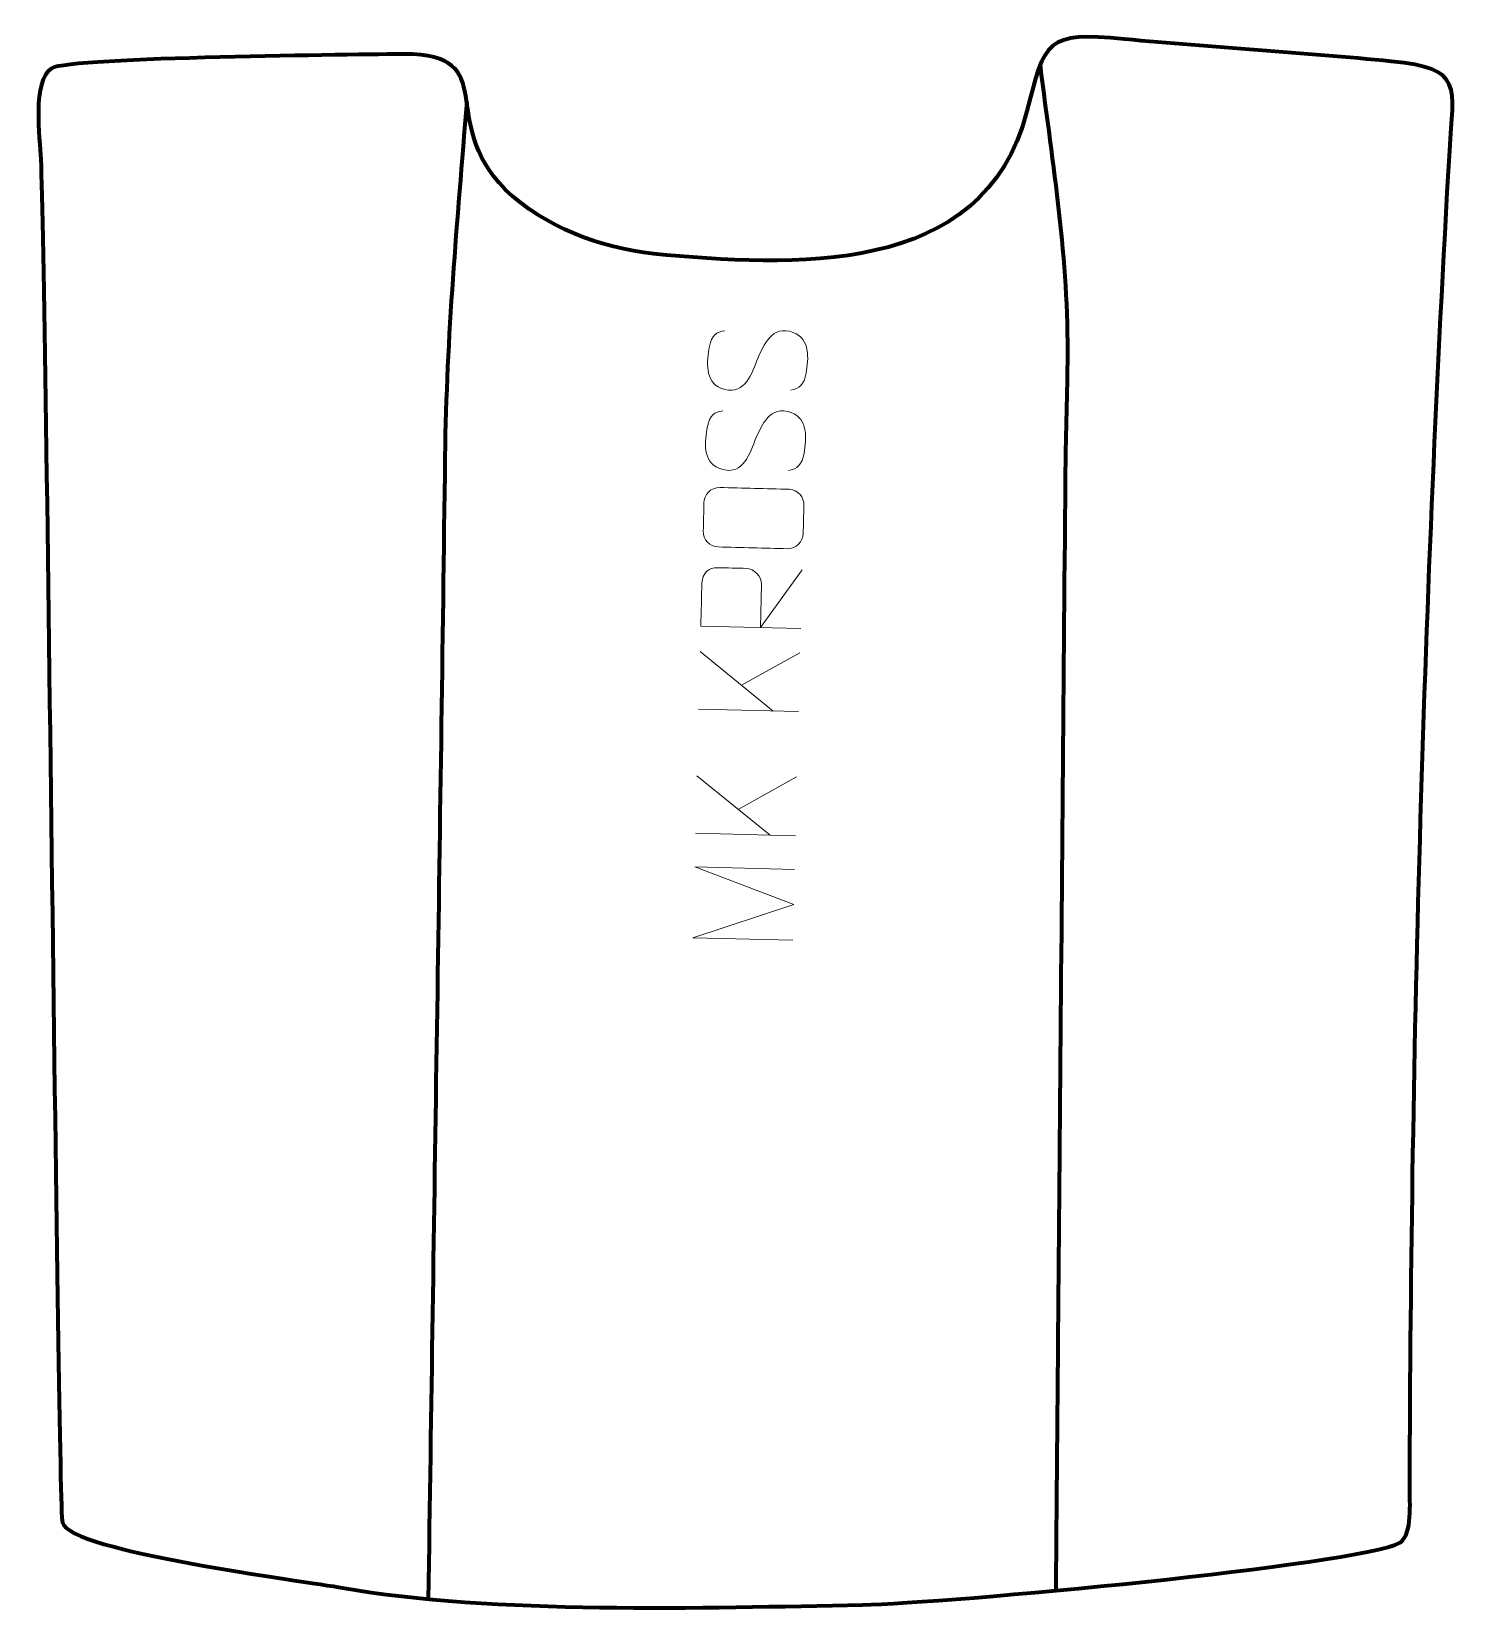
# Model space of a CAD drawing. Header units: millimetres. Extents: x -423 to -66, y 224 to 619.
import ezdxf

# ---------------------------------------------------------------- set-up
doc = ezdxf.new("R2010")
doc.units = ezdxf.units.MM
doc.header["$MEASUREMENT"] = 0
doc.layers.add('layer 2', color=7, linetype='Continuous')
doc.layers.add('layer 3', color=7, linetype='Continuous')

msp = doc.modelspace()

# ---------------------------------------------------------------- linework, layer by layer
at = {"layer": 'layer 2', "color": 142, "lineweight": 158}
for points, knots in [([(-171.749, 610.7805), (-168.5739, 585.034), (-164.6812, 562.9501), (-164.9386, 536.6998), (-164.9386, 536.6998), (-165.0331, 527.0665), (-165.3904, 517.44), (-165.4902, 507.8047), (-165.4902, 507.8047), (-165.9545, 452.7723), (-166.425, 397.7399), (-166.8925, 342.7076), (-166.8925, 342.7076), (-166.8925, 342.7076), (-166.9053, 341.2067), (-166.9053, 341.2067), (-166.9053, 341.2067), (-167.0752, 321.195), (-167.2452, 301.1833), (-167.4152, 281.1715), (-167.4152, 281.1715), (-167.5002, 271.1657), (-167.5852, 261.1598), (-167.6702, 251.154), (-167.6702, 251.154), (-167.7297, 244.1499), (-167.7892, 237.1458), (-167.8487, 230.1417)], [0, 0, 0, 0, 0.125, 0.125, 0.125, 0.125, 0.25, 0.25, 0.25, 0.25, 0.375, 0.375, 0.375, 0.375, 0.5, 0.5, 0.5, 0.5, 0.625, 0.625, 0.625, 0.625, 0.75, 0.75, 0.75, 0.75, 1, 1, 1, 1]), ([(-314.8892, 601.5976), (-317.2921, 571.3855), (-319.9389, 543.5109), (-320.3313, 513.043), (-320.3313, 513.043), (-321.555, 418.0354), (-323.1067, 323.0273), (-324.4931, 228.0214)], [0, 0, 0, 0, 0.33333333, 0.33333333, 0.33333333, 0.33333333, 1, 1, 1, 1])]:
    msp.add_open_spline(points, degree=3, knots=knots, dxfattribs=at)
at = {"layer": 'layer 2', "color": 250, "lineweight": 9}
for points, knots in [([(-242.4457, 537.0804), (-240.6974, 541.0558), (-238.6818, 546.0357), (-233.3699, 544.066), (-233.3699, 544.066), (-229.142, 542.4982), (-229.5235, 537.5956), (-230.1727, 533.8847), (-230.1727, 533.8847), (-230.6522, 531.146), (-231.8964, 529.9564), (-234.0175, 529.6322)], [0, 0, 0, 0, 0.25, 0.25, 0.25, 0.25, 0.5, 0.5, 0.5, 0.5, 1, 1, 1, 1]), ([(-242.4458, 537.0804), (-244.0237, 532.8709), (-245.9437, 528.01), (-251.4113, 530.1547), (-251.4113, 530.1547), (-255.5116, 531.7631), (-254.9906, 536.9651), (-254.2981, 540.5522), (-254.2981, 540.5522), (-253.7484, 543.3998), (-252.5136, 544.2334), (-250.4223, 544.4909)], [0, 0, 0, 0, 0.25, 0.25, 0.25, 0.25, 0.5, 0.5, 0.5, 0.5, 1, 1, 1, 1]), ([(-242.9541, 517.0869), (-241.2058, 521.0623), (-239.1902, 526.0422), (-233.8783, 524.0725), (-233.8783, 524.0725), (-229.6504, 522.5047), (-230.0319, 517.602), (-230.6811, 513.8912), (-230.6811, 513.8912), (-231.1607, 511.1525), (-232.4048, 509.9629), (-234.5259, 509.6387)], [0, 0, 0, 0, 0.25, 0.25, 0.25, 0.25, 0.5, 0.5, 0.5, 0.5, 1, 1, 1, 1]), ([(-242.9542, 517.0869), (-244.5321, 512.8773), (-246.4521, 508.0164), (-251.9197, 510.1612), (-251.9197, 510.1612), (-256.02, 511.7695), (-255.499, 516.9716), (-254.8066, 520.5587), (-254.8066, 520.5587), (-254.2568, 523.4063), (-253.022, 524.2398), (-250.9307, 524.4973)], [0, 0, 0, 0, 0.25, 0.25, 0.25, 0.25, 0.5, 0.5, 0.5, 0.5, 1, 1, 1, 1]), ([(-255.8346, 494.5402), (-255.7754, 496.8651), (-255.7163, 499.1905), (-255.6572, 501.5158), (-255.6572, 501.5158), (-255.6432, 503.4627), (-254.1015, 505.4156), (-251.664, 505.3803), (-251.664, 505.3803), (-245.9189, 505.2338), (-240.1735, 505.0877), (-234.4277, 504.9419), (-234.4277, 504.9419), (-232.1086, 504.7432), (-230.6721, 503.0289), (-230.7159, 500.8816), (-230.7159, 500.8816), (-230.7756, 498.5505), (-230.8349, 496.2193), (-230.8938, 493.8886), (-230.8938, 493.8886), (-230.8373, 491.9615), (-232.7714, 490.0379), (-234.7877, 490.1004), (-234.7877, 490.1004), (-240.5559, 490.2475), (-246.3237, 490.3941), (-252.0912, 490.5404), (-252.0912, 490.5404), (-254.2285, 490.599), (-255.9028, 492.3888), (-255.8346, 494.5402)], [0, 0, 0, 0, 0.11111111, 0.11111111, 0.11111111, 0.11111111, 0.22222222, 0.22222222, 0.22222222, 0.22222222, 0.33333333, 0.33333333, 0.33333333, 0.33333333, 0.44444444, 0.44444444, 0.44444444, 0.44444444, 0.55555556, 0.55555556, 0.55555556, 0.55555556, 0.66666667, 0.66666667, 0.66666667, 0.66666667, 0.77777778, 0.77777778, 0.77777778, 0.77777778, 1, 1, 1, 1]), ([(-231.4967, 470.1742), (-231.4967, 470.1742), (-256.4422, 470.8086), (-256.4422, 470.8086), (-256.4422, 470.8086), (-256.3508, 474.4022), (-256.2594, 477.9966), (-256.168, 481.5906), (-256.168, 481.5906), (-256.0712, 483.9142), (-254.5422, 485.4331), (-252.1766, 485.3689), (-252.1766, 485.3689), (-250.1417, 485.3167), (-247.0833, 485.2389), (-245.048, 485.1876), (-245.048, 485.1876), (-243.1733, 485.1334), (-241.2782, 483.2723), (-241.3102, 481.263), (-241.3102, 481.263), (-241.3102, 481.263), (-241.5856, 470.4308), (-241.5856, 470.4308), (-241.5856, 470.4308), (-241.5856, 470.4308), (-231.1242, 484.8242), (-231.1242, 484.8242)], [0, 0, 0, 0, 0.125, 0.125, 0.125, 0.125, 0.25, 0.25, 0.25, 0.25, 0.375, 0.375, 0.375, 0.375, 0.5, 0.5, 0.5, 0.5, 0.625, 0.625, 0.625, 0.625, 0.75, 0.75, 0.75, 0.75, 1, 1, 1, 1]), ([(-233.4706, 392.4133), (-233.4706, 392.4133), (-258.4205, 393.0477), (-258.4205, 393.0477), (-258.4205, 393.0477), (-258.4205, 393.0477), (-233.2437, 401.3355), (-233.2437, 401.3355), (-233.2437, 401.3355), (-233.2437, 401.3355), (-257.9703, 410.727), (-257.9703, 410.727), (-257.9703, 410.727), (-257.9703, 410.727), (-233.021, 410.0926), (-233.021, 410.0926)], [0, 0, 0, 0, 0.2, 0.2, 0.2, 0.2, 0.4, 0.4, 0.4, 0.4, 0.6, 0.6, 0.6, 0.6, 1, 1, 1, 1])]:
    msp.add_open_spline(points, degree=3, knots=knots, dxfattribs=at)
for points in [[(-256.6291, 464.4522), (-256.6291, 464.4522), (-238.3608, 449.6068), (-238.3608, 449.6068)], [(-231.771, 464.1454), (-231.771, 464.1454), (-246.2953, 456.0416), (-246.2953, 456.0416)], [(-256.9945, 450.0806), (-256.9945, 450.0806), (-232.049, 449.4463), (-232.049, 449.4463)], [(-257.4171, 433.4622), (-257.4171, 433.4622), (-239.1489, 418.6168), (-239.1489, 418.6168)], [(-232.559, 433.1554), (-232.559, 433.1554), (-247.0834, 425.0516), (-247.0834, 425.0516)], [(-257.7826, 419.0906), (-257.7826, 419.0906), (-232.8371, 418.4563), (-232.8371, 418.4563)]]:
    msp.add_open_spline(points, degree=3, dxfattribs=at)
at = {"layer": 'layer 3', "color": 242, "lineweight": 158}
msp.add_open_spline([(-421.2152, 587.2915), (-421.4442, 592.5353), (-423.4906, 606.9456), (-418.5143, 609.9531), (-418.5143, 609.9531), (-413.7853, 612.8112), (-340.5235, 613.3459), (-330.4648, 613.5242), (-330.4648, 613.5242), (-305.9068, 613.3076), (-322.5352, 597.2206), (-305.2469, 579.7276), (-305.2469, 579.7276), (-295.347, 570.2587), (-281.6372, 565.2286), (-268.2341, 563.6768), (-268.2341, 563.6768), (-234.3135, 560.5331), (-185.6876, 557.2813), (-175.0366, 599.2939), (-175.0366, 599.2939), (-170.5757, 616.8899), (-170.4205, 619.1142), (-150.7183, 617.2363), (-150.7183, 617.2363), (-128.5589, 615.1563), (-106.1291, 613.8475), (-84.0893, 611.6953), (-84.0893, 611.6953), (-65.8485, 609.914), (-68.5767, 605.6005), (-69.5091, 589.4966), (-69.5091, 589.4966), (-75.9398, 478.4323), (-79.114, 367.0345), (-79.479, 255.9628), (-79.479, 255.9628), (-79.4913, 252.2216), (-78.7809, 244.3126), (-81.8138, 242.1314), (-81.8138, 242.1314), (-93.0969, 236.3776), (-195.7737, 226.9772), (-216.0773, 226.5897), (-216.0773, 226.5897), (-255.3408, 225.8402), (-308.5718, 224.2134), (-345.8813, 230.8371), (-345.8813, 230.8371), (-355.1197, 232.485), (-414.0727, 239.8785), (-415.8239, 247.1402), (-415.8239, 247.1402), (-416.9693, 251.8897), (-419.7851, 554.5385), (-421.2152, 587.2915)], degree=3, knots=[0, 0, 0, 0, 0.06666667, 0.06666667, 0.06666667, 0.06666667, 0.13333333, 0.13333333, 0.13333333, 0.13333333, 0.2, 0.2, 0.2, 0.2, 0.26666667, 0.26666667, 0.26666667, 0.26666667, 0.33333333, 0.33333333, 0.33333333, 0.33333333, 0.4, 0.4, 0.4, 0.4, 0.46666667, 0.46666667, 0.46666667, 0.46666667, 0.53333333, 0.53333333, 0.53333333, 0.53333333, 0.6, 0.6, 0.6, 0.6, 0.66666667, 0.66666667, 0.66666667, 0.66666667, 0.73333333, 0.73333333, 0.73333333, 0.73333333, 0.8, 0.8, 0.8, 0.8, 0.86666667, 0.86666667, 0.86666667, 0.86666667, 1, 1, 1, 1], dxfattribs=at)

doc.saveas('drawing.dxf')
